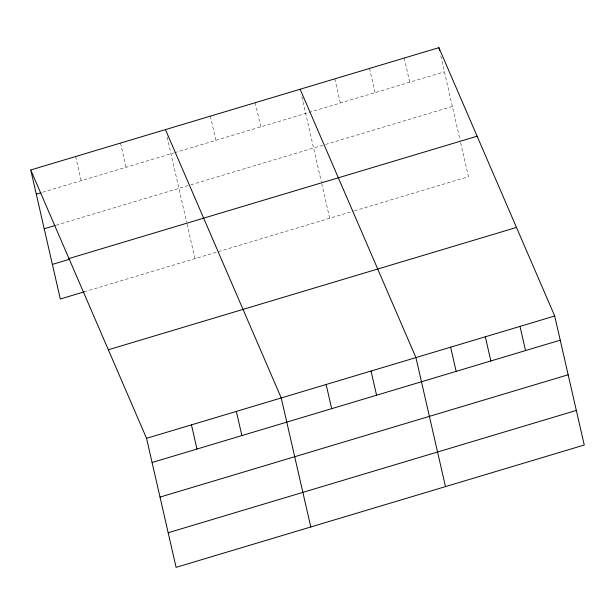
<?xml version="1.0" encoding="UTF-8"?>
<svg xmlns="http://www.w3.org/2000/svg" width="615" height="615" viewBox="0 0 615 615"><rect width="100%" height="100%" fill="white"/><g stroke="black" fill="none" stroke-linecap="round" stroke-linejoin="round"><path stroke-width="0.46" stroke-dasharray="3.08 2.31" d="M42.704 192.234L173.722 152.966M174.645 152.689L444.437 71.832M56.126 225.19L189.897 185.092M190.811 184.823L324.543 144.74M325.458 144.464L452.363 106.433M84.124 291.864L353.417 211.153M354.325 210.883L468.446 176.682L460.527 142.08M440.817 56.026L460.105 140.251M404.209 58.056L409.744 82.233M369.515 68.45L375.05 92.627M334.821 78.851L340.356 103.028M301.834 96.686L321.338 181.84M321.753 183.67L329.678 218.271M255.233 102.705L260.768 126.882M210.338 116.158L215.873 140.335M167.142 137.053L186.645 222.207M187.068 224.037L194.986 258.638M120.54 143.072L126.083 167.249M75.645 156.525L81.18 180.702"/><path stroke-width="0.92" d="M30.75 169.978L438.895 47.655L554.699 315.995L584.25 445.022L176.105 567.345L146.554 438.318L30.75 169.978L60.301 299.005L84.124 291.864M36.285 194.156L40.867 192.787M44.211 228.757L55.204 225.459M68.965 258.531L477.109 136.207M52.375 264.404L69.787 259.184M108.34 349.766L516.485 227.442M146.554 438.318L554.699 315.995M152.09 462.495L560.234 340.172M160.015 497.097L568.16 374.773M168.179 532.744L576.324 410.42M300.128 89.244L415.932 357.584L445.483 486.611M165.443 129.611L281.24 397.951L310.79 526.978M520.006 326.396L525.541 350.573M438.895 47.655L439.541 50.445M485.312 336.789L490.855 360.967M450.618 347.191L456.161 371.368M371.029 371.045L376.572 395.222M326.135 384.498L331.677 408.675M236.345 411.412L241.88 435.581M191.45 424.865L196.985 449.042"/></g></svg>
